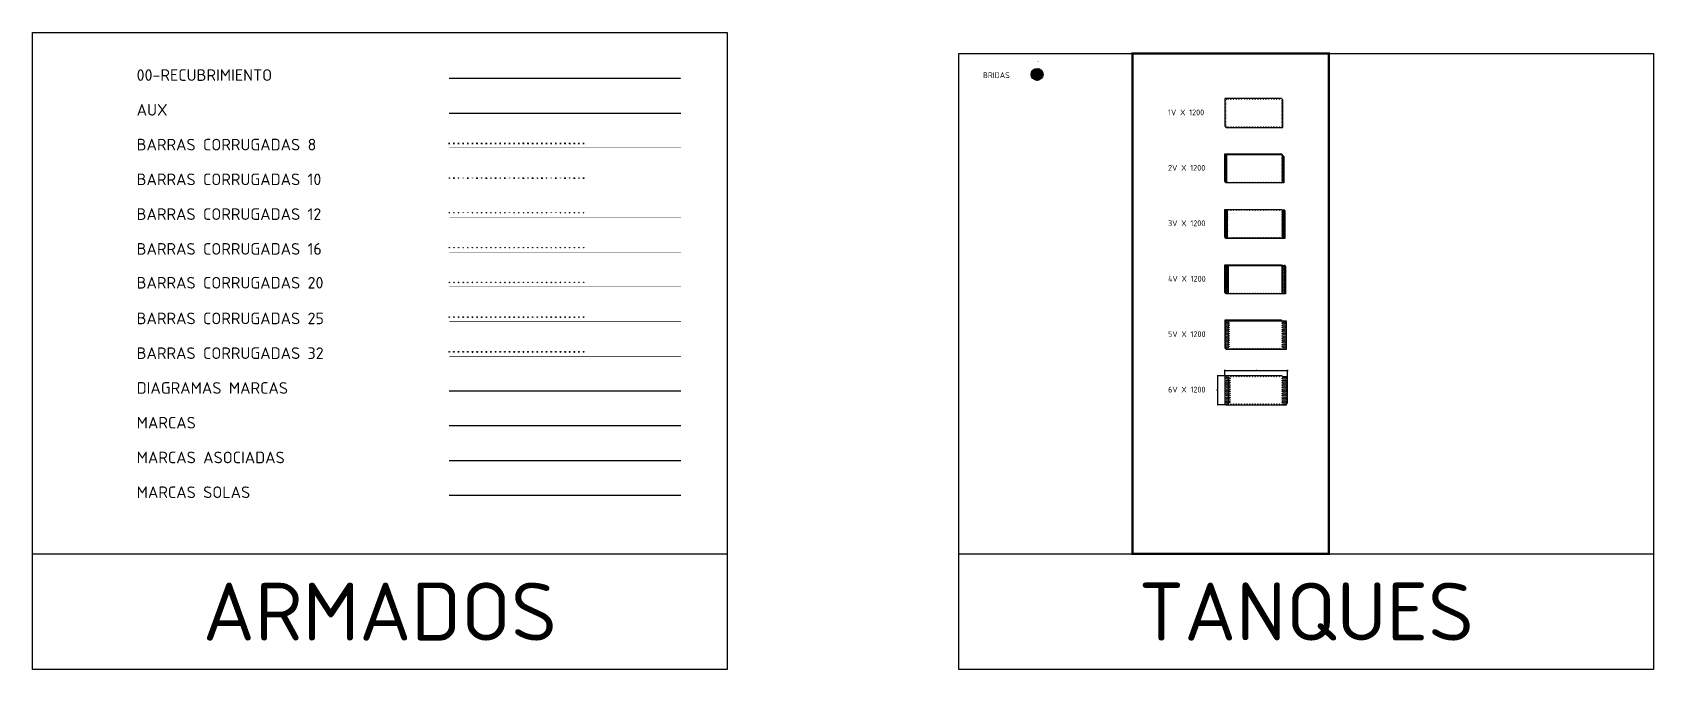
# Model space of a CAD drawing. Header units: millimetres. Extents: x 9508 to 4213564, y -7782 to 156074.
# Drawn here: x 9780 to 79780, y 128583 to 156074 of the extents above; entities that cross this region are included whole.
import ezdxf

# ---------------------------------------------------------------- set-up
doc = ezdxf.new("R2010")
doc.units = ezdxf.units.MM
doc.header["$PDMODE"] = 2
doc.header["$PDSIZE"] = 2
doc.linetypes.add('CENTER', pattern=[50.8, 31.75, -6.35, 6.35, -6.35])
doc.linetypes.add('TRAZOS2', pattern=[9.525, 6.35, -3.175])
doc.layers.add('00-RECUBRIMIENTO', color=140, linetype='TRAZOS2', plot=False)
doc.layers.add('AUX', color=200, linetype='Continuous', plot=False)
for name, color, linetype in [('BARRAS CORRUGADAS10', 101, 'Continuous'), ('BARRAS CORRUGADAS12', 30, 'Continuous'), ('BARRAS CORRUGADAS16', 104, 'Continuous'), ('BARRAS CORRUGADAS20', 90, 'Continuous'), ('BARRAS CORRUGADAS25', 141, 'Continuous'), ('BARRAS CORRUGADAS32', 210, 'Continuous'), ('BARRAS CORRUGADAS8', 82, 'Continuous'), ('CAJETIN', 7, 'Continuous'), ('COTAS', 2, 'Continuous'), ('DIAGRAMAS MARCAS', 251, 'Continuous'), ('MARCAS', 9, 'Continuous'), ('MARCAS ASOCIADAS', 7, 'Continuous'), ('MARCAS SOLAS', 7, 'Continuous'), ('TEXTO', 30, 'Continuous'), ('X 0051 M', 7, 'Continuous'), ('X 2051 M', 1, 'CENTER'), ('X 5001 H', 8, 'Continuous'), ('X 5051 H', 253, 'Continuous')]:
    doc.layers.add(name, color=color, linetype=linetype)
doc.styles.add('BIT STD. 2.5', font='isocpeur.ttf', dxfattribs={"height": 2.5})
doc.styles.add('TEX_1-100', font='isocpeur.ttf', dxfattribs={"height": 200})
doc.styles.add('TEX_1-1000', font='isocpeur.ttf', dxfattribs={"height": 2000})
doc.styles.add('TEX_1-200', font='isocpeur.ttf', dxfattribs={"height": 400})
doc.styles.add('TEXTO_COTAS', font='isocpeur.ttf')
doc.dimstyles.new('ESC_1-20', dxfattribs={"dimscale": 20, "dimtxt": 2, "dimasz": 2, "dimexe": 1.25, "dimexo": 1, "dimtad": 1, "dimdec": 0, "dimtxsty": 'TEXTO_COTAS', "dimblk": 'ARCHTICK', "dimcen": 2.5, "dimdle": 1.25, "dimclrt": 7, "dimadec": 0, "dimazin": 0, "dimtfac": 1, "dimtdec": 0, "dimtmove": 0, "dimatfit": 3, "dimldrblk": 'ARCHTICK', "dimfxl": 1.25, "dimarcsym": 0})
pattern_1 = [(45, (-27780.0737, -150014.6523), (-0.673519209, 0.673519209), [])]

# ---------------------------------------------------------------- blocks, each defined once
blk = doc.blocks.new('NP16_350NB_PLAN')
h = blk.add_hatch(color=8)
h.dxf.hatch_style = 1
edge = h.paths.add_edge_path()
edge.add_arc((-131, -195), 13, 0, 360)
edge = h.paths.add_edge_path()
edge.add_arc((-46, -230), 13, 0, 360)
edge = h.paths.add_edge_path()
edge.add_arc((-195, -131), 13, 0, 360)
edge = h.paths.add_edge_path()
edge.add_arc((-230, -46), 13, 0, 360)
edge = h.paths.add_edge_path()
edge.add_arc((-230, 46), 13, 0, 360)
edge = h.paths.add_edge_path()
edge.add_arc((-195, 131), 13, 0, 360)
edge = h.paths.add_edge_path()
edge.add_arc((-131, 195), 13, 0, 360)
edge = h.paths.add_edge_path()
edge.add_arc((-46, 230), 13, 0, 360)
edge = h.paths.add_edge_path()
edge.add_arc((46, 230), 13, 0, 360)
edge = h.paths.add_edge_path()
edge.add_arc((131, 195), 13, 0, 360)
edge = h.paths.add_edge_path()
edge.add_arc((195, 131), 13, 0, 360)
edge = h.paths.add_edge_path()
edge.add_arc((230, 46), 13, 0, 360)
edge = h.paths.add_edge_path()
edge.add_arc((230, -46), 13, 0, 360)
edge = h.paths.add_edge_path()
edge.add_arc((195, -131), 13, 0, 360)
edge = h.paths.add_edge_path()
edge.add_arc((131, -195), 13, 0, 360)
edge = h.paths.add_edge_path()
edge.add_arc((46, -230), 13, 0, 360)
edge = h.paths.add_edge_path()
edge.add_arc((0, 0), 178, 0, 360)
at = {"layer": 'X 5001 H'}
h = blk.add_hatch(color=256, dxfattribs=at)
h.dxf.hatch_style = 1
h.set_gradient(color1=(91, 91, 91), rotation=45, one_color=1, tint=1, name='CYLINDER')
edge = h.paths.add_edge_path()
edge.add_arc((0, 0), 260, 0, 360)
at = {"layer": 'X 5051 H'}
h = blk.add_hatch(dxfattribs=at)
h.set_pattern_fill('STEEL', color=256, style=0)
h.set_pattern_definition([(45, (0, 0), (-2.245064, 2.245064), []), (45, (0, 1.5875), (-2.245064, 2.245064), [])])
edge = h.paths.add_edge_path()
edge.add_arc((0, 0), 221, 0, 360)
edge = h.paths.add_edge_path(flags=17)
edge.add_arc((0, 0), 219, 0, 360)
at = {"layer": 'Defpoints'}
for centre in [(-235, 0), (-217, 90), (-166, 166), (-90, 217), (0, 235), (90, 217), (166, 166), (217, 90), (235, 0), (-217, -90), (-166, -166), (-90, -217), (0, -235), (90, -217), (166, -166), (217, -90)]:
    blk.add_circle(centre, 7, dxfattribs=at)
at = {"layer": 'X 0051 M'}
for centre, radius in [((0, 0), 260), ((-230, 46), 13), ((0, 0), 221), ((0, 0), 219), ((-195, 131), 13), ((0, 0), 178), ((-131, 195), 13), ((-46, 230), 13), ((46, 230), 13), ((131, 195), 13), ((195, 131), 13), ((230, 46), 13), ((-230, -46), 13), ((-195, -131), 13), ((-131, -195), 13), ((-46, -230), 13), ((46, -230), 13), ((131, -195), 13), ((195, -131), 13), ((230, -46), 13)]:
    blk.add_circle(centre, radius, dxfattribs=at)
at = {"layer": 'X 2051 M'}
for p, q in [((-281, 0), (281, 0)), ((-250, 50), (-211, 42)), ((-212, 142), (-179, 119)), ((-142, 212), (-119, 179)), ((-50, 250), (-42, 211)), ((0, -281), (0, 281)), ((50, 250), (42, 211)), ((142, 212), (119, 179)), ((212, 142), (179, 119)), ((250, 50), (211, 42)), ((-250, -50), (-211, -42)), ((-212, -142), (-179, -119)), ((-142, -212), (-119, -179)), ((-50, -250), (-42, -211)), ((50, -250), (42, -211)), ((142, -212), (119, -179)), ((212, -142), (179, -119)), ((250, -50), (211, -42))]:
    blk.add_line(p, q, dxfattribs=at)
blk.add_circle((0, 0), 235, dxfattribs=at)
blk = doc.blocks.new('*U261')
blk.add_blockref('NP16_350NB_PLAN', (600, 600))
at = {"layer": 'Defpoints', "style": 'BIT STD. 2.5'}
blk.add_attdef('REF.', (600, 1129), '', height=45, dxfattribs=at)
blk = doc.blocks.new('*U565')
at = {"layer": 'BARRAS CORRUGADAS10', "transparency": 33554687}
h = blk.add_hatch(dxfattribs=at)
h.set_pattern_fill('ANSI31', color=256, scale=0.3)
h.set_pattern_definition(pattern_1)
edge = h.paths.add_edge_path()
edge.add_arc((0, 0), 5, 0, 360)
at = {"layer": 'BARRAS CORRUGADAS10'}
blk.add_circle((0, 0), 5, dxfattribs=at)
blk = doc.blocks.new('*U566')
at = {"color": 0, "linetype": 'ByBlock', "lineweight": -2, "transparency": 16777216}
for p in [(0, 0), (200, 0), (400, 0), (600, 0), (800, 0), (1000, 0), (1200, 0), (1400, 0), (1600, 0), (1800, 0), (2000, 0), (2200, 0), (2400, 0), (2600, 0), (2800, 0), (3000, 0), (3200, 0), (3400, 0), (3600, 0), (3800, 0), (4000, 0), (4200, 0), (4400, 0), (4600, 0), (4800, 0), (5000, 0), (5200, 0), (5400, 0), (5600, 0), (5800, 0)]:
    blk.add_blockref('*U565', p, dxfattribs=at)
blk = doc.blocks.new('*U567')
at = {"layer": 'BARRAS CORRUGADAS12'}
h = blk.add_hatch(dxfattribs=at)
h.set_pattern_fill('ANSI31', color=256, scale=0.3)
h.set_pattern_definition(pattern_1)
edge = h.paths.add_edge_path()
edge.add_arc((0, 0), 6, 0, 360)
blk.add_circle((0, 0), 6, dxfattribs=at)
blk = doc.blocks.new('*U568')
at = {"color": 0, "linetype": 'ByBlock', "lineweight": -2, "transparency": 16777216}
for p in [(0, 0), (200, 0), (400, 0), (600, 0), (800, 0), (1000, 0), (1200, 0), (1400, 0), (1600, 0), (1800, 0), (2000, 0), (2200, 0), (2400, 0), (2600, 0), (2800, 0), (3000, 0), (3200, 0), (3400, 0), (3600, 0), (3800, 0), (4000, 0), (4200, 0), (4400, 0), (4600, 0), (4800, 0), (5000, 0), (5200, 0), (5400, 0), (5600, 0), (5800, 0)]:
    blk.add_blockref('*U567', p, dxfattribs=at)
blk = doc.blocks.new('*U569')
at = {"layer": 'BARRAS CORRUGADAS16'}
h = blk.add_hatch(dxfattribs=at)
h.set_pattern_fill('ANSI31', color=256, scale=0.3)
h.set_pattern_definition(pattern_1)
edge = h.paths.add_edge_path()
edge.add_arc((0, 0), 8, 0, 360)
blk.add_circle((0, 0), 8, dxfattribs=at)
blk = doc.blocks.new('*U570')
at = {"color": 0, "linetype": 'ByBlock', "lineweight": -2, "transparency": 16777216}
for p in [(0, 0), (200, 0), (400, 0), (600, 0), (800, 0), (1000, 0), (1200, 0), (1400, 0), (1600, 0), (1800, 0), (2000, 0), (2200, 0), (2400, 0), (2600, 0), (2800, 0), (3000, 0), (3200, 0), (3400, 0), (3600, 0), (3800, 0), (4000, 0), (4200, 0), (4400, 0), (4600, 0), (4800, 0), (5000, 0), (5200, 0), (5400, 0), (5600, 0), (5800, 0)]:
    blk.add_blockref('*U569', p, dxfattribs=at)
blk = doc.blocks.new('*U571')
at = {"layer": 'BARRAS CORRUGADAS20'}
h = blk.add_hatch(dxfattribs=at)
h.set_pattern_fill('ANSI31', color=256, scale=0.3)
h.set_pattern_definition(pattern_1)
edge = h.paths.add_edge_path()
edge.add_arc((0, 0), 10, 0, 360)
blk.add_circle((0, 0), 10, dxfattribs=at)
blk = doc.blocks.new('*U572')
at = {"color": 0, "linetype": 'ByBlock', "lineweight": -2, "transparency": 16777216}
for p in [(0, 0), (200, 0), (400, 0), (600, 0), (800, 0), (1000, 0), (1200, 0), (1400, 0), (1600, 0), (1800, 0), (2000, 0), (2200, 0), (2400, 0), (2600, 0), (2800, 0), (3000, 0), (3200, 0), (3400, 0), (3600, 0), (3800, 0), (4000, 0), (4200, 0), (4400, 0), (4600, 0), (4800, 0), (5000, 0), (5200, 0), (5400, 0), (5600, 0), (5800, 0)]:
    blk.add_blockref('*U571', p, dxfattribs=at)
blk = doc.blocks.new('*U573')
at = {"layer": 'BARRAS CORRUGADAS25'}
h = blk.add_hatch(dxfattribs=at)
h.set_pattern_fill('ANSI31', color=256, scale=0.3)
h.set_pattern_definition(pattern_1)
edge = h.paths.add_edge_path()
edge.add_arc((0, 0), 12.5, 0, 360)
blk.add_circle((0, 0), 12.5, dxfattribs=at)
blk = doc.blocks.new('*U574')
at = {"color": 0, "linetype": 'ByBlock', "lineweight": -2, "transparency": 16777216}
for p in [(0, 0), (200, 0), (400, 0), (600, 0), (800, 0), (1000, 0), (1200, 0), (1400, 0), (1600, 0), (1800, 0), (2000, 0), (2200, 0), (2400, 0), (2600, 0), (2800, 0), (3000, 0), (3200, 0), (3400, 0), (3600, 0), (3800, 0), (4000, 0), (4200, 0), (4400, 0), (4600, 0), (4800, 0), (5000, 0), (5200, 0), (5400, 0), (5600, 0), (5800, 0)]:
    blk.add_blockref('*U573', p, dxfattribs=at)
blk = doc.blocks.new('*U575')
at = {"layer": 'BARRAS CORRUGADAS32'}
h = blk.add_hatch(dxfattribs=at)
h.set_pattern_fill('ANSI31', color=256, scale=0.3)
h.set_pattern_definition(pattern_1)
edge = h.paths.add_edge_path()
edge.add_arc((0, 0), 16, 0, 360)
blk.add_circle((0, 0), 16, dxfattribs=at)
blk = doc.blocks.new('*U576')
at = {"color": 0, "linetype": 'ByBlock', "lineweight": -2, "transparency": 16777216}
for p in [(0, 0), (200, 0), (400, 0), (600, 0), (800, 0), (1000, 0), (1200, 0), (1400, 0), (1600, 0), (1800, 0), (2000, 0), (2200, 0), (2400, 0), (2600, 0), (2800, 0), (3000, 0), (3200, 0), (3400, 0), (3600, 0), (3800, 0), (4000, 0), (4200, 0), (4400, 0), (4600, 0), (4800, 0), (5000, 0), (5200, 0), (5400, 0), (5600, 0), (5800, 0)]:
    blk.add_blockref('*U575', p, dxfattribs=at)
blk = doc.blocks.new('*U593')
at = {"layer": 'BARRAS CORRUGADAS8'}
h = blk.add_hatch(dxfattribs=at)
h.set_pattern_fill('ANSI31', color=256, scale=0.3)
h.set_pattern_definition([(45, (-27780.0737, -151292.8439), (-0.673519209, 0.673519209), [])])
edge = h.paths.add_edge_path()
edge.add_arc((0, 0), 4, 0, 360)
blk.add_circle((0, 0), 4, dxfattribs=at)
blk = doc.blocks.new('*U594')
at = {"color": 0, "linetype": 'ByBlock', "lineweight": -2, "transparency": 16777216}
for p in [(0, 0), (200, 0), (400, 0), (600, 0), (800, 0), (1000, 0), (1200, 0), (1400, 0), (1600, 0), (1800, 0), (2000, 0), (2200, 0), (2400, 0), (2600, 0), (2800, 0), (3000, 0), (3200, 0), (3400, 0), (3600, 0), (3800, 0), (4000, 0), (4200, 0), (4400, 0), (4600, 0), (4800, 0), (5000, 0), (5200, 0), (5400, 0), (5600, 0), (5800, 0)]:
    blk.add_blockref('*U593', p, dxfattribs=at)
blk = doc.blocks.new('A$Cc59fd9fc')
at = {"color": 1, "linetype": 'TRAZOS2'}
for points in [[(-8, 0), (8, 0)], [(0, 8), (0, -8)]]:
    blk.add_lwpolyline(points, dxfattribs=at)
blk.add_circle((0, 0), 7)
blk = doc.blocks.new('*U601')
blk.add_blockref('A$Cc59fd9fc', (0, 0))
blk = doc.blocks.new('*U602')
at = {"color": 0, "linetype": 'ByBlock', "lineweight": -2, "transparency": 16777216}
for p in [(0, 0), (116.67, 0), (233.34, 0), (350.01, 0), (466.68, 0), (583.35, 0), (700.02, 0), (816.69, 0), (933.36, 0), (1050.03, 0), (1166.7, 0), (1283.37, 0), (1400.04, 0), (1516.71, 0), (1633.38, 0), (1750.05, 0), (1866.72, 0), (1983.39, 0), (2100.06, 0), (2216.73, 0)]:
    blk.add_blockref('*U601', p, dxfattribs=at)
blk = doc.blocks.new('*U603')
blk.add_blockref('A$Cc59fd9fc', (0, 0))
blk = doc.blocks.new('*U604')
at = {"color": 0, "linetype": 'ByBlock', "lineweight": -2, "transparency": 16777216}
for p in [(-2216.73, 0), (-2100.06, 0), (-1983.39, 0), (-1866.72, 0), (-1750.05, 0), (-1633.38, 0), (-1516.71, 0), (-1400.04, 0), (-1283.37, 0), (-1166.7, 0), (-1050.03, 0), (-933.36, 0), (-816.69, 0), (-700.02, 0), (-583.35, 0), (-466.68, 0), (-350.01, 0), (-233.34, 0), (-116.67, 0), (0, 0)]:
    blk.add_blockref('*U603', p, dxfattribs=at)
blk = doc.blocks.new('*U605')
blk.add_blockref('A$Cc59fd9fc', (0, 0))
blk = doc.blocks.new('*U606')
at = {"color": 0, "linetype": 'ByBlock', "lineweight": -2, "transparency": 16777216}
for p in [(0, 1080), (0, 1020), (0, 960), (0, 900), (0, 840), (0, 780), (0, 720), (0, 660), (0, 600), (0, 540), (0, 480), (0, 420), (0, 360), (0, 300), (0, 240), (0, 180), (0, 120), (0, 60), (0, 0)]:
    blk.add_blockref('*U605', p, dxfattribs=at)
blk = doc.blocks.new('*U607')
blk.add_blockref('A$Cc59fd9fc', (0, 0))
blk = doc.blocks.new('*U608')
at = {"color": 0, "linetype": 'ByBlock', "lineweight": -2, "transparency": 16777216}
for p in [(0, 1080), (0, 1020), (0, 960), (0, 900), (0, 840), (0, 780), (0, 720), (0, 660), (0, 600), (0, 540), (0, 480), (0, 420), (0, 360), (0, 300), (0, 240), (0, 180), (0, 120), (0, 60), (0, 0)]:
    blk.add_blockref('*U607', p, dxfattribs=at)
blk = doc.blocks.new('*U617')
blk.add_blockref('A$Cc59fd9fc', (0, 0))
blk = doc.blocks.new('*U618')
at = {"color": 0, "linetype": 'ByBlock', "lineweight": -2, "transparency": 16777216}
for p in [(0, 1080), (0, 1020), (0, 960), (0, 900), (0, 840), (0, 780), (0, 720), (40, 1080), (40, 1020), (40, 960), (40, 900), (40, 840), (40, 780), (40, 720), (0, 660), (0, 600), (0, 540), (0, 480), (0, 420), (0, 360), (0, 300), (0, 240), (0, 180), (0, 120), (0, 60), (0, 0), (40, 660), (40, 600), (40, 540), (40, 480), (40, 420), (40, 360), (40, 300), (40, 240), (40, 180), (40, 120), (40, 60), (40, 0)]:
    blk.add_blockref('*U617', p, dxfattribs=at)
blk = doc.blocks.new('*U619')
blk.add_blockref('A$Cc59fd9fc', (0, 0))
blk = doc.blocks.new('*U620')
at = {"color": 0, "linetype": 'ByBlock', "lineweight": -2, "transparency": 16777216}
for p in [(0, 0), (116.67, 0), (233.34, 0), (350.01, 0), (466.68, 0), (583.35, 0), (700.02, 0), (816.69, 0), (933.36, 0), (1050.03, 0), (1166.7, 0), (1283.37, 0), (1400.04, 0), (1516.71, 0), (1633.38, 0), (1750.05, 0), (1866.72, 0), (1983.39, 0), (2100.06, 0), (2216.73, 0)]:
    blk.add_blockref('*U619', p, dxfattribs=at)
blk = doc.blocks.new('*U621')
blk.add_blockref('A$Cc59fd9fc', (0, 0))
blk = doc.blocks.new('*U622')
at = {"color": 0, "linetype": 'ByBlock', "lineweight": -2, "transparency": 16777216}
for p in [(-2333.4, 0), (-2216.73, 0), (-2100.06, 0), (-1983.39, 0), (-1866.72, 0), (-1750.05, 0), (-1633.38, 0), (-1516.71, 0), (-1400.04, 0), (-1283.37, 0), (-1166.7, 0), (-1050.03, 0), (-933.36, 0), (-816.69, 0), (-700.02, 0), (-583.35, 0), (-466.68, 0), (-350.01, 0), (-233.34, 0), (-116.67, 0), (0, 0)]:
    blk.add_blockref('*U621', p, dxfattribs=at)
blk = doc.blocks.new('*U623')
blk.add_blockref('A$Cc59fd9fc', (0, 0))
blk = doc.blocks.new('*U624')
at = {"color": 0, "linetype": 'ByBlock', "lineweight": -2, "transparency": 16777216}
for p in [(0, 1080), (0, 1020), (0, 960), (0, 900), (0, 840), (0, 780), (0, 720), (40, 1080), (40, 1020), (40, 960), (40, 900), (40, 840), (40, 780), (40, 720), (0, 660), (0, 600), (0, 540), (0, 480), (0, 420), (0, 360), (0, 300), (0, 240), (0, 180), (0, 120), (0, 60), (0, 0), (40, 660), (40, 600), (40, 540), (40, 480), (40, 420), (40, 360), (40, 300), (40, 240), (40, 180), (40, 120), (40, 60), (40, 0)]:
    blk.add_blockref('*U623', p, dxfattribs=at)
blk = doc.blocks.new('*U653')
blk.add_blockref('A$Cc59fd9fc', (0, 0))
blk = doc.blocks.new('*U654')
at = {"color": 0, "linetype": 'ByBlock', "lineweight": -2, "transparency": 16777216}
for p in [(0, 0), (116.67, 0), (233.34, 0), (350.01, 0), (466.68, 0), (583.35, 0), (700.02, 0), (816.69, 0), (933.36, 0), (1050.03, 0), (1166.7, 0), (1283.37, 0), (1400.04, 0), (1516.71, 0), (1633.38, 0), (1750.05, 0), (1866.72, 0), (1983.39, 0), (2100.06, 0), (2216.73, 0)]:
    blk.add_blockref('*U653', p, dxfattribs=at)
blk = doc.blocks.new('*U655')
blk.add_blockref('A$Cc59fd9fc', (0, 0))
blk = doc.blocks.new('*U656')
at = {"color": 0, "linetype": 'ByBlock', "lineweight": -2, "transparency": 16777216}
for p in [(0, 0), (0, -60), (0, -120), (0, -180), (0, -240), (0, -300), (0, -360), (0, -420), (0, -480), (0, -540), (0, -600), (0, -660), (0, -720), (0, -780), (0, -840), (0, -900), (0, -960), (0, -1020), (0, -1080)]:
    blk.add_blockref('*U655', p, dxfattribs=at)
blk = doc.blocks.new('*U657')
blk.add_blockref('A$Cc59fd9fc', (0, 0))
blk = doc.blocks.new('*U658')
at = {"color": 0, "linetype": 'ByBlock', "lineweight": -2, "transparency": 16777216}
for p in [(0, 0), (80, 0), (0, -92.3), (0, -184.6), (0, -276.9), (0, -369.2), (0, -461.5), (0, -553.8), (0, -646.1), (80, -92.3), (80, -184.6), (80, -276.9), (80, -369.2), (80, -461.5), (80, -553.8), (80, -646.1), (0, -738.4), (0, -830.7), (80, -738.4), (80, -830.7)]:
    blk.add_blockref('*U657', p, dxfattribs=at)
blk = doc.blocks.new('*U643')
blk.add_blockref('A$Cc59fd9fc', (0, 0))
blk = doc.blocks.new('*U644')
at = {"color": 0, "linetype": 'ByBlock', "lineweight": -2, "transparency": 16777216}
for p in [(0, 0), (80, 0)]:
    blk.add_blockref('*U643', p, dxfattribs=at)
blk = doc.blocks.new('*U645')
blk.add_blockref('A$Cc59fd9fc', (0, 0))
blk = doc.blocks.new('*U646')
at = {"color": 0, "linetype": 'ByBlock', "lineweight": -2, "transparency": 16777216}
for p in [(0, 0), (116.67, 0), (233.34, 0), (350.01, 0), (466.68, 0), (583.35, 0), (700.02, 0), (816.69, 0), (933.36, 0), (1050.03, 0), (1166.7, 0), (1283.37, 0), (1400.04, 0), (1516.71, 0), (1633.38, 0), (1750.05, 0), (1866.72, 0), (1983.39, 0), (2100.06, 0), (2216.73, 0), (2333.4, 0)]:
    blk.add_blockref('*U645', p, dxfattribs=at)
blk = doc.blocks.new('*U647')
blk.add_blockref('A$Cc59fd9fc', (0, 0))
blk = doc.blocks.new('*U648')
at = {"color": 0, "linetype": 'ByBlock', "lineweight": -2, "transparency": 16777216}
for p in [(0, 0), (80, 0)]:
    blk.add_blockref('*U647', p, dxfattribs=at)
blk = doc.blocks.new('*U649')
blk.add_blockref('A$Cc59fd9fc', (0, 0))
blk = doc.blocks.new('*U650')
at = {"color": 0, "linetype": 'ByBlock', "lineweight": -2, "transparency": 16777216}
for p in [(0, 923), (0, 830.7), (0, 738.4), (80, 923), (80, 830.7), (80, 738.4), (0, 646.1), (0, 553.8), (0, 461.5), (0, 369.2), (0, 276.9), (0, 184.6), (0, 92.3), (0, 0), (80, 646.1), (80, 553.8), (80, 461.5), (80, 369.2), (80, 276.9), (80, 184.6), (80, 92.3), (80, 0)]:
    blk.add_blockref('*U649', p, dxfattribs=at)
blk = doc.blocks.new('*U651')
blk.add_blockref('A$Cc59fd9fc', (0, 0))
blk = doc.blocks.new('*U652')
at = {"color": 0, "linetype": 'ByBlock', "lineweight": -2, "transparency": 16777216}
for p in [(0, 0), (0, -60), (0, -120), (0, -180), (0, -240), (0, -300), (0, -360), (0, -420), (0, -480), (0, -540), (0, -600), (0, -660), (0, -720), (0, -780), (0, -840), (0, -900), (0, -960), (0, -1020), (0, -1080)]:
    blk.add_blockref('*U651', p, dxfattribs=at)
blk = doc.blocks.new('*U692')
blk.add_blockref('A$Cc59fd9fc', (0, 0))
blk = doc.blocks.new('*U693')
at = {"color": 0, "linetype": 'ByBlock', "lineweight": -2, "transparency": 16777216}
for p in [(0, 0), (116.67, 0), (233.34, 0), (350.01, 0), (466.68, 0), (583.35, 0), (700.02, 0), (816.69, 0), (933.36, 0), (1050.03, 0), (1166.7, 0), (1283.37, 0), (1400.04, 0), (1516.71, 0), (1633.38, 0), (1750.05, 0), (1866.72, 0), (1983.39, 0), (2100.06, 0), (2216.73, 0)]:
    blk.add_blockref('*U692', p, dxfattribs=at)
blk = doc.blocks.new('*U694')
blk.add_blockref('A$Cc59fd9fc', (0, 0))
blk = doc.blocks.new('*U695')
at = {"color": 0, "linetype": 'ByBlock', "lineweight": -2, "transparency": 16777216}
for p in [(0, 0), (120, 0), (0, -92.3), (0, -184.6), (0, -276.9), (0, -369.2), (0, -461.5), (0, -553.8), (0, -646.1), (120, -92.3), (120, -184.6), (120, -276.9), (120, -369.2), (120, -461.5), (120, -553.8), (120, -646.1), (0, -738.4), (0, -830.7), (0, -923), (120, -738.4), (120, -830.7), (120, -923)]:
    blk.add_blockref('*U694', p, dxfattribs=at)
blk = doc.blocks.new('*U686')
blk.add_blockref('A$Cc59fd9fc', (0, 0))
blk = doc.blocks.new('*U687')
at = {"color": 0, "linetype": 'ByBlock', "lineweight": -2, "transparency": 16777216}
for p in [(0, 0), (40, 0), (0, -60), (0, -120), (0, -180), (0, -240), (0, -300), (0, -360), (0, -420), (0, -480), (0, -540), (0, -600), (0, -660), (40, -60), (40, -120), (40, -180), (40, -240), (40, -300), (40, -360), (40, -420), (40, -480), (40, -540), (40, -600), (40, -660), (0, -720), (0, -780), (0, -840), (0, -900), (0, -960), (0, -1020), (0, -1080), (40, -720), (40, -780), (40, -840), (40, -900), (40, -960), (40, -1020), (40, -1080)]:
    blk.add_blockref('*U686', p, dxfattribs=at)
blk = doc.blocks.new('*U688')
blk.add_blockref('A$Cc59fd9fc', (0, 0))
blk = doc.blocks.new('*U689')
at = {"color": 0, "linetype": 'ByBlock', "lineweight": -2, "transparency": 16777216}
for p in [(0, 0), (116.67, 0), (233.34, 0), (350.01, 0), (466.68, 0), (583.35, 0), (700.02, 0), (816.69, 0), (933.36, 0), (1050.03, 0), (1166.7, 0), (1283.37, 0), (1400.04, 0), (1516.71, 0), (1633.38, 0), (1750.05, 0), (1866.72, 0), (1983.39, 0), (2100.06, 0), (2216.73, 0)]:
    blk.add_blockref('*U688', p, dxfattribs=at)
blk = doc.blocks.new('*U690')
blk.add_blockref('A$Cc59fd9fc', (0, 0))
blk = doc.blocks.new('*U691')
at = {"color": 0, "linetype": 'ByBlock', "lineweight": -2, "transparency": 16777216}
for p in [(0, 0), (40, 0), (0, -60), (0, -120), (0, -180), (0, -240), (0, -300), (0, -360), (0, -420), (0, -480), (0, -540), (0, -600), (0, -660), (40, -60), (40, -120), (40, -180), (40, -240), (40, -300), (40, -360), (40, -420), (40, -480), (40, -540), (40, -600), (40, -660), (0, -720), (0, -780), (0, -840), (0, -900), (0, -960), (0, -1020), (0, -1080), (40, -720), (40, -780), (40, -840), (40, -900), (40, -960), (40, -1020), (40, -1080)]:
    blk.add_blockref('*U690', p, dxfattribs=at)
blk = doc.blocks.new('*U696')
blk.add_blockref('A$Cc59fd9fc', (0, 0))
blk = doc.blocks.new('*U697')
at = {"color": 0, "linetype": 'ByBlock', "lineweight": -2, "transparency": 16777216}
for p in [(0, 0), (120, 0), (0, -92.3), (0, -184.6), (0, -276.9), (0, -369.2), (0, -461.5), (0, -553.8), (0, -646.1), (120, -92.3), (120, -184.6), (120, -276.9), (120, -369.2), (120, -461.5), (120, -553.8), (120, -646.1), (0, -738.4), (0, -830.7), (120, -738.4), (120, -830.7)]:
    blk.add_blockref('*U696', p, dxfattribs=at)
blk = doc.blocks.new('*U719')
blk.add_blockref('A$Cc59fd9fc', (0, 0))
blk = doc.blocks.new('*U721')
at = {"color": 0, "linetype": 'ByBlock', "lineweight": -2, "transparency": 16777216}
for p in [(0, 0), (116.67, 0), (233.34, 0), (350.01, 0), (466.68, 0), (583.35, 0), (700.02, 0), (816.69, 0), (933.36, 0), (1050.03, 0), (1166.7, 0), (1283.37, 0), (1400.04, 0), (1516.71, 0), (1633.38, 0), (1750.05, 0), (1866.72, 0), (1983.39, 0), (2100.06, 0), (2216.73, 0)]:
    blk.add_blockref('*U719', p, dxfattribs=at)
blk = doc.blocks.new('*U726')
blk.add_blockref('A$Cc59fd9fc', (0, 0))
blk = doc.blocks.new('*U727')
at = {"color": 0, "linetype": 'ByBlock', "lineweight": -2, "transparency": 16777216}
for p in [(0, 0), (160, 0), (0, -92.3), (0, -184.6), (0, -276.9), (0, -369.2), (0, -461.5), (0, -553.8), (0, -646.1), (160, -92.3), (160, -184.6), (160, -276.9), (160, -369.2), (160, -461.5), (160, -553.8), (160, -646.1), (0, -738.4), (0, -830.7), (0, -923), (0, -1015.3), (160, -738.4), (160, -830.7), (160, -923), (160, -1015.3)]:
    blk.add_blockref('*U726', p, dxfattribs=at)
blk = doc.blocks.new('*U728')
blk.add_blockref('A$Cc59fd9fc', (0, 0))
blk = doc.blocks.new('*U729')
at = {"color": 0, "linetype": 'ByBlock', "lineweight": -2, "transparency": 16777216}
for p in [(0, 0), (40, 0), (80, 0), (0, -60), (0, -120), (0, -180), (0, -240), (0, -300), (0, -360), (0, -420), (0, -480), (0, -540), (0, -600), (0, -660), (40, -60), (40, -120), (40, -180), (40, -240), (40, -300), (40, -360), (40, -420), (40, -480), (40, -540), (40, -600), (40, -660), (80, -60), (80, -120), (80, -180), (80, -240), (80, -300), (80, -360), (80, -420), (80, -480), (80, -540), (80, -600), (80, -660), (0, -720), (0, -780), (0, -840), (0, -900), (0, -960), (0, -1020), (0, -1080), (40, -720), (40, -780), (40, -840), (40, -900), (40, -960), (40, -1020), (40, -1080), (80, -720), (80, -780), (80, -840), (80, -900), (80, -960), (80, -1020), (80, -1080)]:
    blk.add_blockref('*U728', p, dxfattribs=at)
blk = doc.blocks.new('*U730')
blk.add_blockref('A$Cc59fd9fc', (0, 0))
blk = doc.blocks.new('*U731')
at = {"color": 0, "linetype": 'ByBlock', "lineweight": -2, "transparency": 16777216}
for p in [(0, 0), (160, 0), (0, -92.3), (0, -184.6), (0, -276.9), (0, -369.2), (0, -461.5), (0, -553.8), (0, -646.1), (160, -92.3), (160, -184.6), (160, -276.9), (160, -369.2), (160, -461.5), (160, -553.8), (160, -646.1), (0, -738.4), (0, -830.7), (0, -923), (0, -1015.3), (160, -738.4), (160, -830.7), (160, -923), (160, -1015.3)]:
    blk.add_blockref('*U730', p, dxfattribs=at)
blk = doc.blocks.new('*U722')
blk.add_blockref('A$Cc59fd9fc', (0, 0))
blk = doc.blocks.new('*U723')
at = {"color": 0, "linetype": 'ByBlock', "lineweight": -2, "transparency": 16777216}
for p in [(0, 0), (40, 0), (80, 0), (0, -60), (0, -120), (0, -180), (0, -240), (0, -300), (0, -360), (0, -420), (0, -480), (0, -540), (0, -600), (0, -660), (40, -60), (40, -120), (40, -180), (40, -240), (40, -300), (40, -360), (40, -420), (40, -480), (40, -540), (40, -600), (40, -660), (80, -60), (80, -120), (80, -180), (80, -240), (80, -300), (80, -360), (80, -420), (80, -480), (80, -540), (80, -600), (80, -660), (0, -720), (0, -780), (0, -840), (0, -900), (0, -960), (0, -1020), (0, -1080), (40, -720), (40, -780), (40, -840), (40, -900), (40, -960), (40, -1020), (40, -1080), (80, -720), (80, -780), (80, -840), (80, -900), (80, -960), (80, -1020), (80, -1080)]:
    blk.add_blockref('*U722', p, dxfattribs=at)
blk = doc.blocks.new('*U724')
blk.add_blockref('A$Cc59fd9fc', (0, 0))
blk = doc.blocks.new('*U725')
at = {"color": 0, "linetype": 'ByBlock', "lineweight": -2, "transparency": 16777216}
for p in [(0, 0), (116.67, 0), (233.34, 0), (350.01, 0), (466.68, 0), (583.35, 0), (700.02, 0), (816.69, 0), (933.36, 0), (1050.03, 0), (1166.7, 0), (1283.37, 0), (1400.04, 0), (1516.71, 0), (1633.38, 0), (1750.05, 0), (1866.72, 0), (1983.39, 0), (2100.06, 0), (2216.73, 0)]:
    blk.add_blockref('*U724', p, dxfattribs=at)
blk = doc.blocks.new('_ArchTick')
at = {"color": 0, "linetype": 'ByBlock', "const_width": 0.15}
blk.add_lwpolyline([(-0.5, -0.5), (0.5, 0.5)], dxfattribs=at)
blk = doc.blocks.new('*D735')
at = {"layer": 'COTAS', "color": 0, "lineweight": -2, "transparency": 16777216}
for p, q in [((61238, 141491), (63998, 141491)), ((61263, 141280), (61263, 141516)), ((63973, 141228), (63973, 141516))]:
    blk.add_line(p, q, dxfattribs=at)
at = {"layer": 'Defpoints', "color": 0, "transparency": 16777216}
for p in [(63973, 141491), (61263, 141260), (63973, 141208)]:
    blk.add_point(p, dxfattribs=at)
at = {"layer": 'COTAS', "color": 0, "lineweight": -2, "transparency": 16777216, "xscale": 40, "yscale": 40, "zscale": 40, "rotation": 180}
blk.add_blockref('_ArchTick', (61263, 141491), dxfattribs=at)
at = {"layer": 'COTAS', "color": 0, "lineweight": -2, "transparency": 16777216, "xscale": 40, "yscale": 40, "zscale": 40}
blk.add_blockref('_ArchTick', (63973, 141491), dxfattribs=at)
at = {"layer": 'COTAS', "color": 7, "transparency": 16777216, "insert": (62618, 141524), "char_height": 40, "attachment_point": 5, "style": 'TEXTO_COTAS'}
blk.add_mtext('2710', dxfattribs=at)
blk = doc.blocks.new('*U761')
blk.add_blockref('A$Cc59fd9fc', (0, 0))
blk = doc.blocks.new('*U762')
at = {"color": 0, "linetype": 'ByBlock', "lineweight": -2, "transparency": 16777216}
for p in [(0, 0), (116.67, 0), (233.34, 0), (350.01, 0), (466.68, 0), (583.35, 0), (700.02, 0), (816.69, 0), (933.36, 0), (1050.03, 0), (1166.7, 0), (1283.37, 0), (1400.04, 0), (1516.71, 0), (1633.38, 0), (1750.05, 0), (1866.72, 0), (1983.39, 0), (2100.06, 0), (2216.73, 0)]:
    blk.add_blockref('*U761', p, dxfattribs=at)
blk = doc.blocks.new('*U763')
blk.add_blockref('A$Cc59fd9fc', (0, 0))
blk = doc.blocks.new('*U764')
at = {"color": 0, "linetype": 'ByBlock', "lineweight": -2, "transparency": 16777216}
for p in [(0, 0), (40, 0), (80, 0), (120, 0), (0, -60), (0, -120), (0, -180), (0, -240), (0, -300), (0, -360), (0, -420), (0, -480), (0, -540), (0, -600), (0, -660), (40, -60), (40, -120), (40, -180), (40, -240), (40, -300), (40, -360), (40, -420), (40, -480), (40, -540), (40, -600), (40, -660), (80, -60), (80, -120), (80, -180), (80, -240), (80, -300), (80, -360), (80, -420), (80, -480), (80, -540), (80, -600), (80, -660), (120, -60), (120, -120), (120, -180), (120, -240), (120, -300), (120, -360), (120, -420), (120, -480), (120, -540), (120, -600), (120, -660), (0, -720), (0, -780), (0, -840), (0, -900), (0, -960), (0, -1020), (0, -1080), (40, -720), (40, -780), (40, -840), (40, -900), (40, -960), (40, -1020), (40, -1080), (80, -720), (80, -780), (80, -840), (80, -900), (80, -960), (80, -1020), (80, -1080), (120, -720), (120, -780), (120, -840), (120, -900), (120, -960), (120, -1020), (120, -1080)]:
    blk.add_blockref('*U763', p, dxfattribs=at)
blk = doc.blocks.new('*U757')
blk.add_blockref('A$Cc59fd9fc', (0, 0))
blk = doc.blocks.new('*U758')
at = {"color": 0, "linetype": 'ByBlock', "lineweight": -2, "transparency": 16777216}
for p in [(0, 0), (200, 0), (0, -92.3), (0, -184.6), (0, -276.9), (0, -369.2), (0, -461.5), (0, -553.8), (0, -646.1), (200, -92.3), (200, -184.6), (200, -276.9), (200, -369.2), (200, -461.5), (200, -553.8), (200, -646.1), (0, -738.4), (0, -830.7), (0, -923), (0, -1015.3), (200, -738.4), (200, -830.7), (200, -923), (200, -1015.3)]:
    blk.add_blockref('*U757', p, dxfattribs=at)
blk = doc.blocks.new('*U759')
blk.add_blockref('A$Cc59fd9fc', (0, 0))
blk = doc.blocks.new('*U760')
at = {"color": 0, "linetype": 'ByBlock', "lineweight": -2, "transparency": 16777216}
for p in [(0, 0), (40, 0), (80, 0), (120, 0), (0, -60), (0, -120), (0, -180), (0, -240), (0, -300), (0, -360), (0, -420), (0, -480), (0, -540), (0, -600), (0, -660), (40, -60), (40, -120), (40, -180), (40, -240), (40, -300), (40, -360), (40, -420), (40, -480), (40, -540), (40, -600), (40, -660), (80, -60), (80, -120), (80, -180), (80, -240), (80, -300), (80, -360), (80, -420), (80, -480), (80, -540), (80, -600), (80, -660), (120, -60), (120, -120), (120, -180), (120, -240), (120, -300), (120, -360), (120, -420), (120, -480), (120, -540), (120, -600), (120, -660), (0, -720), (0, -780), (0, -840), (0, -900), (0, -960), (0, -1020), (0, -1080), (40, -720), (40, -780), (40, -840), (40, -900), (40, -960), (40, -1020), (40, -1080), (80, -720), (80, -780), (80, -840), (80, -900), (80, -960), (80, -1020), (80, -1080), (120, -720), (120, -780), (120, -840), (120, -900), (120, -960), (120, -1020), (120, -1080)]:
    blk.add_blockref('*U759', p, dxfattribs=at)
blk = doc.blocks.new('*U752')
blk.add_blockref('A$Cc59fd9fc', (0, 0))
blk = doc.blocks.new('*U754')
at = {"color": 0, "linetype": 'ByBlock', "lineweight": -2, "transparency": 16777216}
for p in [(0, 0), (200, 0), (0, -92.3), (0, -184.6), (0, -276.9), (0, -369.2), (0, -461.5), (0, -553.8), (0, -646.1), (200, -92.3), (200, -184.6), (200, -276.9), (200, -369.2), (200, -461.5), (200, -553.8), (200, -646.1), (0, -738.4), (0, -830.7), (0, -923), (0, -1015.3), (200, -738.4), (200, -830.7), (200, -923), (200, -1015.3)]:
    blk.add_blockref('*U752', p, dxfattribs=at)
blk = doc.blocks.new('*U755')
blk.add_blockref('A$Cc59fd9fc', (0, 0))
blk = doc.blocks.new('*U756')
at = {"color": 0, "linetype": 'ByBlock', "lineweight": -2, "transparency": 16777216}
for p in [(0, 0), (116.67, 0), (233.34, 0), (350.01, 0), (466.68, 0), (583.35, 0), (700.02, 0), (816.69, 0), (933.36, 0), (1050.03, 0), (1166.7, 0), (1283.37, 0), (1400.04, 0), (1516.71, 0), (1633.38, 0), (1750.05, 0), (1866.72, 0), (1983.39, 0), (2100.06, 0), (2216.73, 0)]:
    blk.add_blockref('*U755', p, dxfattribs=at)
blk = doc.blocks.new('*D768')
at = {"layer": 'COTAS', "color": 0, "lineweight": -2, "transparency": 16777216}
for p, q in [((61243, 141260), (60930, 141260)), ((60955, 141285), (60955, 139985)), ((61301, 140010), (60930, 140010))]:
    blk.add_line(p, q, dxfattribs=at)
at = {"layer": 'Defpoints', "color": 0, "transparency": 16777216}
for p in [(61263, 141260), (60955, 140010), (61321, 140010)]:
    blk.add_point(p, dxfattribs=at)
at = {"layer": 'COTAS', "color": 0, "lineweight": -2, "transparency": 16777216, "xscale": 40, "yscale": 40, "zscale": 40}
for p, rotation in [((60955, 141260), 90), ((60955, 140010), 270)]:
    blk.add_blockref('_ArchTick', p, dxfattribs=dict(at, rotation=rotation))
at = {"layer": 'COTAS', "color": 7, "transparency": 16777216, "insert": (60922, 140635), "char_height": 40, "attachment_point": 5, "rotation": 90, "style": 'TEXTO_COTAS'}
blk.add_mtext('1250', dxfattribs=at)

msp = doc.modelspace()

# ---------------------------------------------------------------- linework, layer by layer
msp.add_line((63893, 144794.6), (63893, 145993.2))
for points in [[(39780.1, 128583.2), (9780.1, 128583.2), (9780.1, 156073.7), (39780.1, 156073.7)], [(79780.1, 128583.2), (49780.1, 128583.2), (49780.1, 155170.8), (79780.1, 155170.8)]]:
    msp.add_lwpolyline(points, close=True)
for points in [[(61299.2, 151992.9), (61320.9, 151971.2), (63773, 151971.2), (63773, 153166.2), (63748, 153191.3, -1), (63738.1, 153201.2), (63718, 153221.2), (61263, 153221.2), (61263, 152029.1), (61289.7, 152002.4, -0.745356)], [(63813, 149579), (61320.9, 149579), (61299.2, 149600.7, 0.745356), (61289.7, 149610.2), (61263, 149636.9), (61263, 150829), (63711, 150829), (63736, 150804, 0.4142136), (63743, 150797), (63813, 150727)], [(63853, 148385.8), (63853, 147186.8), (61320.9, 147186.8), (61299.2, 147208.5, 0.745356), (61289.7, 147218), (61263, 147244.6), (61263, 148436.8), (63711, 148436.8), (63761, 148385.8)], [(63893, 145993.2), (63893, 144794.6), (61320.9, 144794.6), (61299.2, 144816.3, 0.745356), (61289.7, 144825.8), (61263, 144852.4), (61263, 146044.6), (63351.3, 146044.6), (63709.6, 146044.6), (63761, 145993.2)], [(63709, 143652.4), (61263, 143652.4), (61263, 142460.2), (61289.7, 142433.5, -0.745356), (61299.2, 142424.1), (61320.9, 142402.4), (63933, 142402.4), (63933, 143600.4), (63761, 143600.4)], [(61263, 140068), (61289.7, 140041.3, -0.745356), (61299.2, 140031.8), (61320.9, 140010.2), (63928, 140010.2), (63928, 140041.2), (63973, 140086.2), (63973, 141208.2), (63765, 141208.2), (63713, 141260.2), (63376, 141260.2), (61263, 141260.2)]]:
    msp.add_lwpolyline(points, format="xyb", close=True)
at = {"layer": '00-RECUBRIMIENTO'}
msp.add_line((27780.1, 154093.8), (37780.1, 154093.8), dxfattribs=at)
at = {"layer": 'AUX'}
for p, q in [((27780.1, 152593.8), (37780.1, 152593.8)), ((61263, 150804), (63710.9, 150804)), ((61293, 150829), (61293, 149636.1)), ((61333, 150829), (61333, 149579)), ((63743, 148436.8), (63743, 147186.8)), ((63783, 148436.8), (63783, 147186.8)), ((63823, 148436.8), (63823, 147186.8)), ((61263, 147211.8), (63853, 147211.8)), ((63743, 144794.6), (63743, 146044.6)), ((63863, 144794.6), (63863, 146044.6)), ((61300, 142427.4), (63933, 142427.4))]:
    msp.add_line(p, q, dxfattribs=at)
for points in [[(63743, 150768.5), (63743, 149579)], [(63783, 150752.8), (63783, 149579)], [(61316.1, 149604), (63813, 149604)], [(61293, 148436.8), (61293, 147186.8)], [(61333, 148436.8), (61333, 147186.8)], [(61373, 148436.8), (61373, 147186.8)], [(61263, 146019.6), (63893, 146019.6)], [(61293, 146044.6), (61293, 144819.6)], [(61333, 146044.6), (61333, 144794.6)], [(61413, 146044.6), (61413, 144794.6)], [(61263, 143627.4), (63933, 143627.4)], [(61293, 143652.4), (61293, 142434.4)]]:
    msp.add_lwpolyline(points, dxfattribs=at)
at = {"layer": 'BARRAS CORRUGADAS10', "const_width": 10}
msp.add_lwpolyline([(37780.1, 149593.8), (27780.1, 149593.8)], dxfattribs=at)
at = {"layer": 'BARRAS CORRUGADAS12', "const_width": 12}
msp.add_lwpolyline([(37780.1, 148093.8), (27780.1, 148093.8)], dxfattribs=at)
at = {"layer": 'BARRAS CORRUGADAS16', "const_width": 16}
msp.add_lwpolyline([(37780.1, 146593.8), (27780.1, 146593.8)], dxfattribs=at)
at = {"layer": 'BARRAS CORRUGADAS20', "const_width": 20}
msp.add_lwpolyline([(37780.1, 145093.8), (27780.1, 145093.8)], dxfattribs=at)
at = {"layer": 'BARRAS CORRUGADAS25', "const_width": 25}
msp.add_lwpolyline([(37780.1, 143593.8), (27780.1, 143593.8)], dxfattribs=at)
at = {"layer": 'BARRAS CORRUGADAS32', "const_width": 32}
msp.add_lwpolyline([(37780.1, 142093.8), (27780.1, 142093.8)], dxfattribs=at)
at = {"layer": 'BARRAS CORRUGADAS8', "const_width": 8}
msp.add_lwpolyline([(37780.1, 151093.8), (27780.1, 151093.8)], dxfattribs=at)
at = {"layer": 'CAJETIN'}
msp.add_line((57280.1, 155170.8), (57280.1, 133583.2), dxfattribs=at)
for points in [[(9780.1, 133583.2), (39780.1, 133583.2), (39780.1, 128583.2), (9780.1, 128583.2), (9780.1, 133583.2)], [(49780.1, 133583.2), (79780.1, 133583.2), (79780.1, 128583.2), (49780.1, 128583.2), (49780.1, 133583.2)]]:
    msp.add_lwpolyline(points, close=True, dxfattribs=at)
at = {"layer": 'Defpoints', "color": 3, "const_width": 100}
msp.add_lwpolyline([(57280.1, 155170.8), (65762.3, 155170.8), (65762.3, 133583.2), (57280.1, 133583.2)], close=True, dxfattribs=at)
at = {"layer": 'DIAGRAMAS MARCAS'}
msp.add_lwpolyline([(37780.1, 140593.8), (27780.1, 140593.8)], dxfattribs=at)
at = {"layer": 'MARCAS'}
msp.add_lwpolyline([(37780.1, 139093.8), (27780.1, 139093.8)], dxfattribs=at)
at = {"layer": 'MARCAS ASOCIADAS'}
msp.add_lwpolyline([(37780.1, 137593.8), (27780.1, 137593.8)], dxfattribs=at)
at = {"layer": 'MARCAS SOLAS'}
msp.add_lwpolyline([(37780.1, 136093.8), (27780.1, 136093.8)], dxfattribs=at)

# ---------------------------------------------------------------- block references
msp.add_blockref('*U261', (52559.6, 153665.2)).add_auto_attribs({'REF.': '02'})
for name, p in [('A$Cc59fd9fc', (61293, 153196.2)), ('*U606', (61293, 152056.2)), ('A$Cc59fd9fc', (61343, 153196.2)), ('*U602', (61409.7, 153196.2)), ('*U608', (63743, 152056.2)), ('A$Cc59fd9fc', (61343, 151996.2)), ('A$Cc59fd9fc', (61409.7, 151996.2)), ('*U604', (63743, 151996.2)), ('*U594', (27780.1, 151292.8)), ('A$Cc59fd9fc', (61293, 150804)), ('*U618', (61293, 149664)), ('A$Cc59fd9fc', (61343, 150804)), ('*U620', (61409.7, 150804)), ('*U624', (63743, 149664)), ('*U566', (27780.1, 149792.8)), ('A$Cc59fd9fc', (61343, 149604)), ('*U622', (63743, 149604)), ('A$Cc59fd9fc', (61293, 148411.8)), ('A$Cc59fd9fc', (61343, 148411.8)), ('*U654', (61409.7, 148411.8)), ('*U568', (27780.1, 148292.8)), ('A$Cc59fd9fc', (61293, 148319.5)), ('*U658', (61293, 148227.2)), ('*U656', (61333, 148351.8)), ('A$Cc59fd9fc', (61373, 148319.5)), ('*U650', (63743, 147396.5)), ('*U652', (63783, 148351.8)), ('*U644', (61293, 147304.2)), ('A$Cc59fd9fc', (61343, 147211.8)), ('*U646', (61409.7, 147211.8)), ('*U648', (63743, 147304.2)), ('A$Cc59fd9fc', (63793, 147211.8)), ('*U570', (27780.1, 146792.8)), ('A$Cc59fd9fc', (61293, 146019.6)), ('A$Cc59fd9fc', (61293, 145927.2)), ('*U695', (61293, 145834.9)), ('*U687', (61333, 145959.6)), ('A$Cc59fd9fc', (61343, 146019.6)), ('*U693', (61409.7, 146019.6)), ('A$Cc59fd9fc', (61413, 145927.2)), ('A$Cc59fd9fc', (63743, 145927.2)), ('*U697', (63743, 145834.9)), ('*U691', (63783, 145959.6)), ('A$Cc59fd9fc', (63863, 145927.2)), ('*U572', (27780.1, 145292.8)), ('A$Cc59fd9fc', (61343, 144819.6)), ('*U689', (61409.7, 144819.6)), ('A$Cc59fd9fc', (63743.1, 144819.6)), ('A$Cc59fd9fc', (63793.1, 144819.6)), ('A$Cc59fd9fc', (63859.8, 144819.6)), ('*U574', (27780.1, 143792.8)), ('A$Cc59fd9fc', (61293, 143627.4)), ('*U727', (61293, 143535)), ('*U729', (61333, 143567.4)), ('A$Cc59fd9fc', (61343, 143627.4)), ('*U721', (61409.7, 143627.4)), ('*U731', (63743, 143535)), ('*U723', (63783, 143567.4)), ('*U576', (27780.1, 142292.8)), ('A$Cc59fd9fc', (61343, 142427.4)), ('*U725', (61409.7, 142427.4)), ('A$Cc59fd9fc', (63743.1, 142427.4)), ('A$Cc59fd9fc', (63793.1, 142427.4)), ('A$Cc59fd9fc', (63859.8, 142427.4)), ('A$Cc59fd9fc', (61293, 141235.2)), ('*U758', (61293, 141142.8)), ('*U764', (61333, 141175.2)), ('A$Cc59fd9fc', (61343, 141235.2)), ('*U762', (61409.7, 141235.2)), ('*U754', (63743, 141142.8)), ('*U760', (63783, 141175.2)), ('A$Cc59fd9fc', (61343, 140035.2)), ('*U756', (61409.7, 140035.2)), ('A$Cc59fd9fc', (63743.1, 140035.2)), ('A$Cc59fd9fc', (63793.1, 140035.2)), ('A$Cc59fd9fc', (63859.8, 140035.2))]:
    msp.add_blockref(name, p)

# ---------------------------------------------------------------- texts
at = {"layer": 'TEXTO'}
for s, insert, char_height, width, attachment_point, style in [('00-RECUBRIMIENTO', (14280.1, 154484.6), 500, 12643.623, 1, 'TEX_1-200'), ('BRIDAS', (50820.2, 154229.9), 250, 6413.103, 4, 'TEX_1-100'), ('AUX', (14280.1, 152984.6), 500, 12643.623, 1, 'TEX_1-200'), ('1V X 1200', (58815.5, 152623.7), 250, 1548.732, 4, 'TEX_1-100'), ('BARRAS CORRUGADAS 8', (14280.1, 151484.6), 500, 10528.469, 1, 'TEX_1-200'), ('BARRAS CORRUGADAS 10', (14280.1, 149984.6), 500, 10528.469, 1, 'TEX_1-200'), ('2V X 1200', (58815.5, 150231.5), 250, 1618.451, 4, 'TEX_1-100'), ('BARRAS CORRUGADAS 12', (14280.1, 148484.6), 500, 10528.469, 1, 'TEX_1-200'), ('3V X 1200', (58815.5, 147839.3), 250, 1767.025, 4, 'TEX_1-100'), ('BARRAS CORRUGADAS 16', (14280.1, 146984.6), 500, 10528.469, 1, 'TEX_1-200'), ('BARRAS CORRUGADAS 20', (14280.1, 145523.4), 500, 10528.469, 1, 'TEX_1-200'), ('4V X 1200', (58815.5, 145447.1), 250, 1841.059, 4, 'TEX_1-100'), ('BARRAS CORRUGADAS 25', (14280.1, 143984.6), 500, 10528.469, 1, 'TEX_1-200'), ('5V X 1200', (58815.5, 143054.9), 250, 1902.59, 4, 'TEX_1-100'), ('BARRAS CORRUGADAS 32', (14280.1, 142484.6), 500, 10528.469, 1, 'TEX_1-200'), ('DIAGRAMAS MARCAS', (14280.1, 140984.6), 500, 10528.469, 1, 'TEX_1-200'), ('6V X 1200', (58815.5, 140662.7), 250, 1713.431, 4, 'TEX_1-100'), ('MARCAS', (14280.1, 139484.6), 500, 10528.469, 1, 'TEX_1-200'), ('MARCAS ASOCIADAS', (14280.1, 137984.6), 500, 10528.469, 1, 'TEX_1-200'), ('MARCAS SOLAS', (14280.1, 136484.6), 500, 10528.469, 1, 'TEX_1-200'), ('ARMADOS', (24780.1, 131083.2), 2500, 26701.248, 5, 'TEX_1-1000'), ('TANQUES', (64780.1, 131083.2), 2500, 26701.248, 5, 'TEX_1-1000')]:
    msp.add_mtext(s, dxfattribs=dict(at, insert=insert, char_height=char_height, width=width, attachment_point=attachment_point, style=style))

# ---------------------------------------------------------------- dimensions: what is measured, and where the dimension line sits
at = {"layer": 'COTAS'}
dim = msp.add_linear_dim(base=(63973, 141491.2), p1=(61263, 141260.2), p2=(63973, 141208.2), dimstyle='ESC_1-20', dxfattribs=at)
dim.commit()
dim.dimension.update_dxf_attribs({"geometry": '*D735', "text_midpoint": (62618, 141523.7)})
dim = msp.add_linear_dim(base=(60954.9, 140010.2), p1=(61263, 141260.2), p2=(61320.9, 140010.2), angle=90, dimstyle='ESC_1-20', dxfattribs=at)
dim.commit()
dim.dimension.update_dxf_attribs({"geometry": '*D768', "text_midpoint": (60922.4, 140635.2)})

doc.saveas('drawing.dxf')
